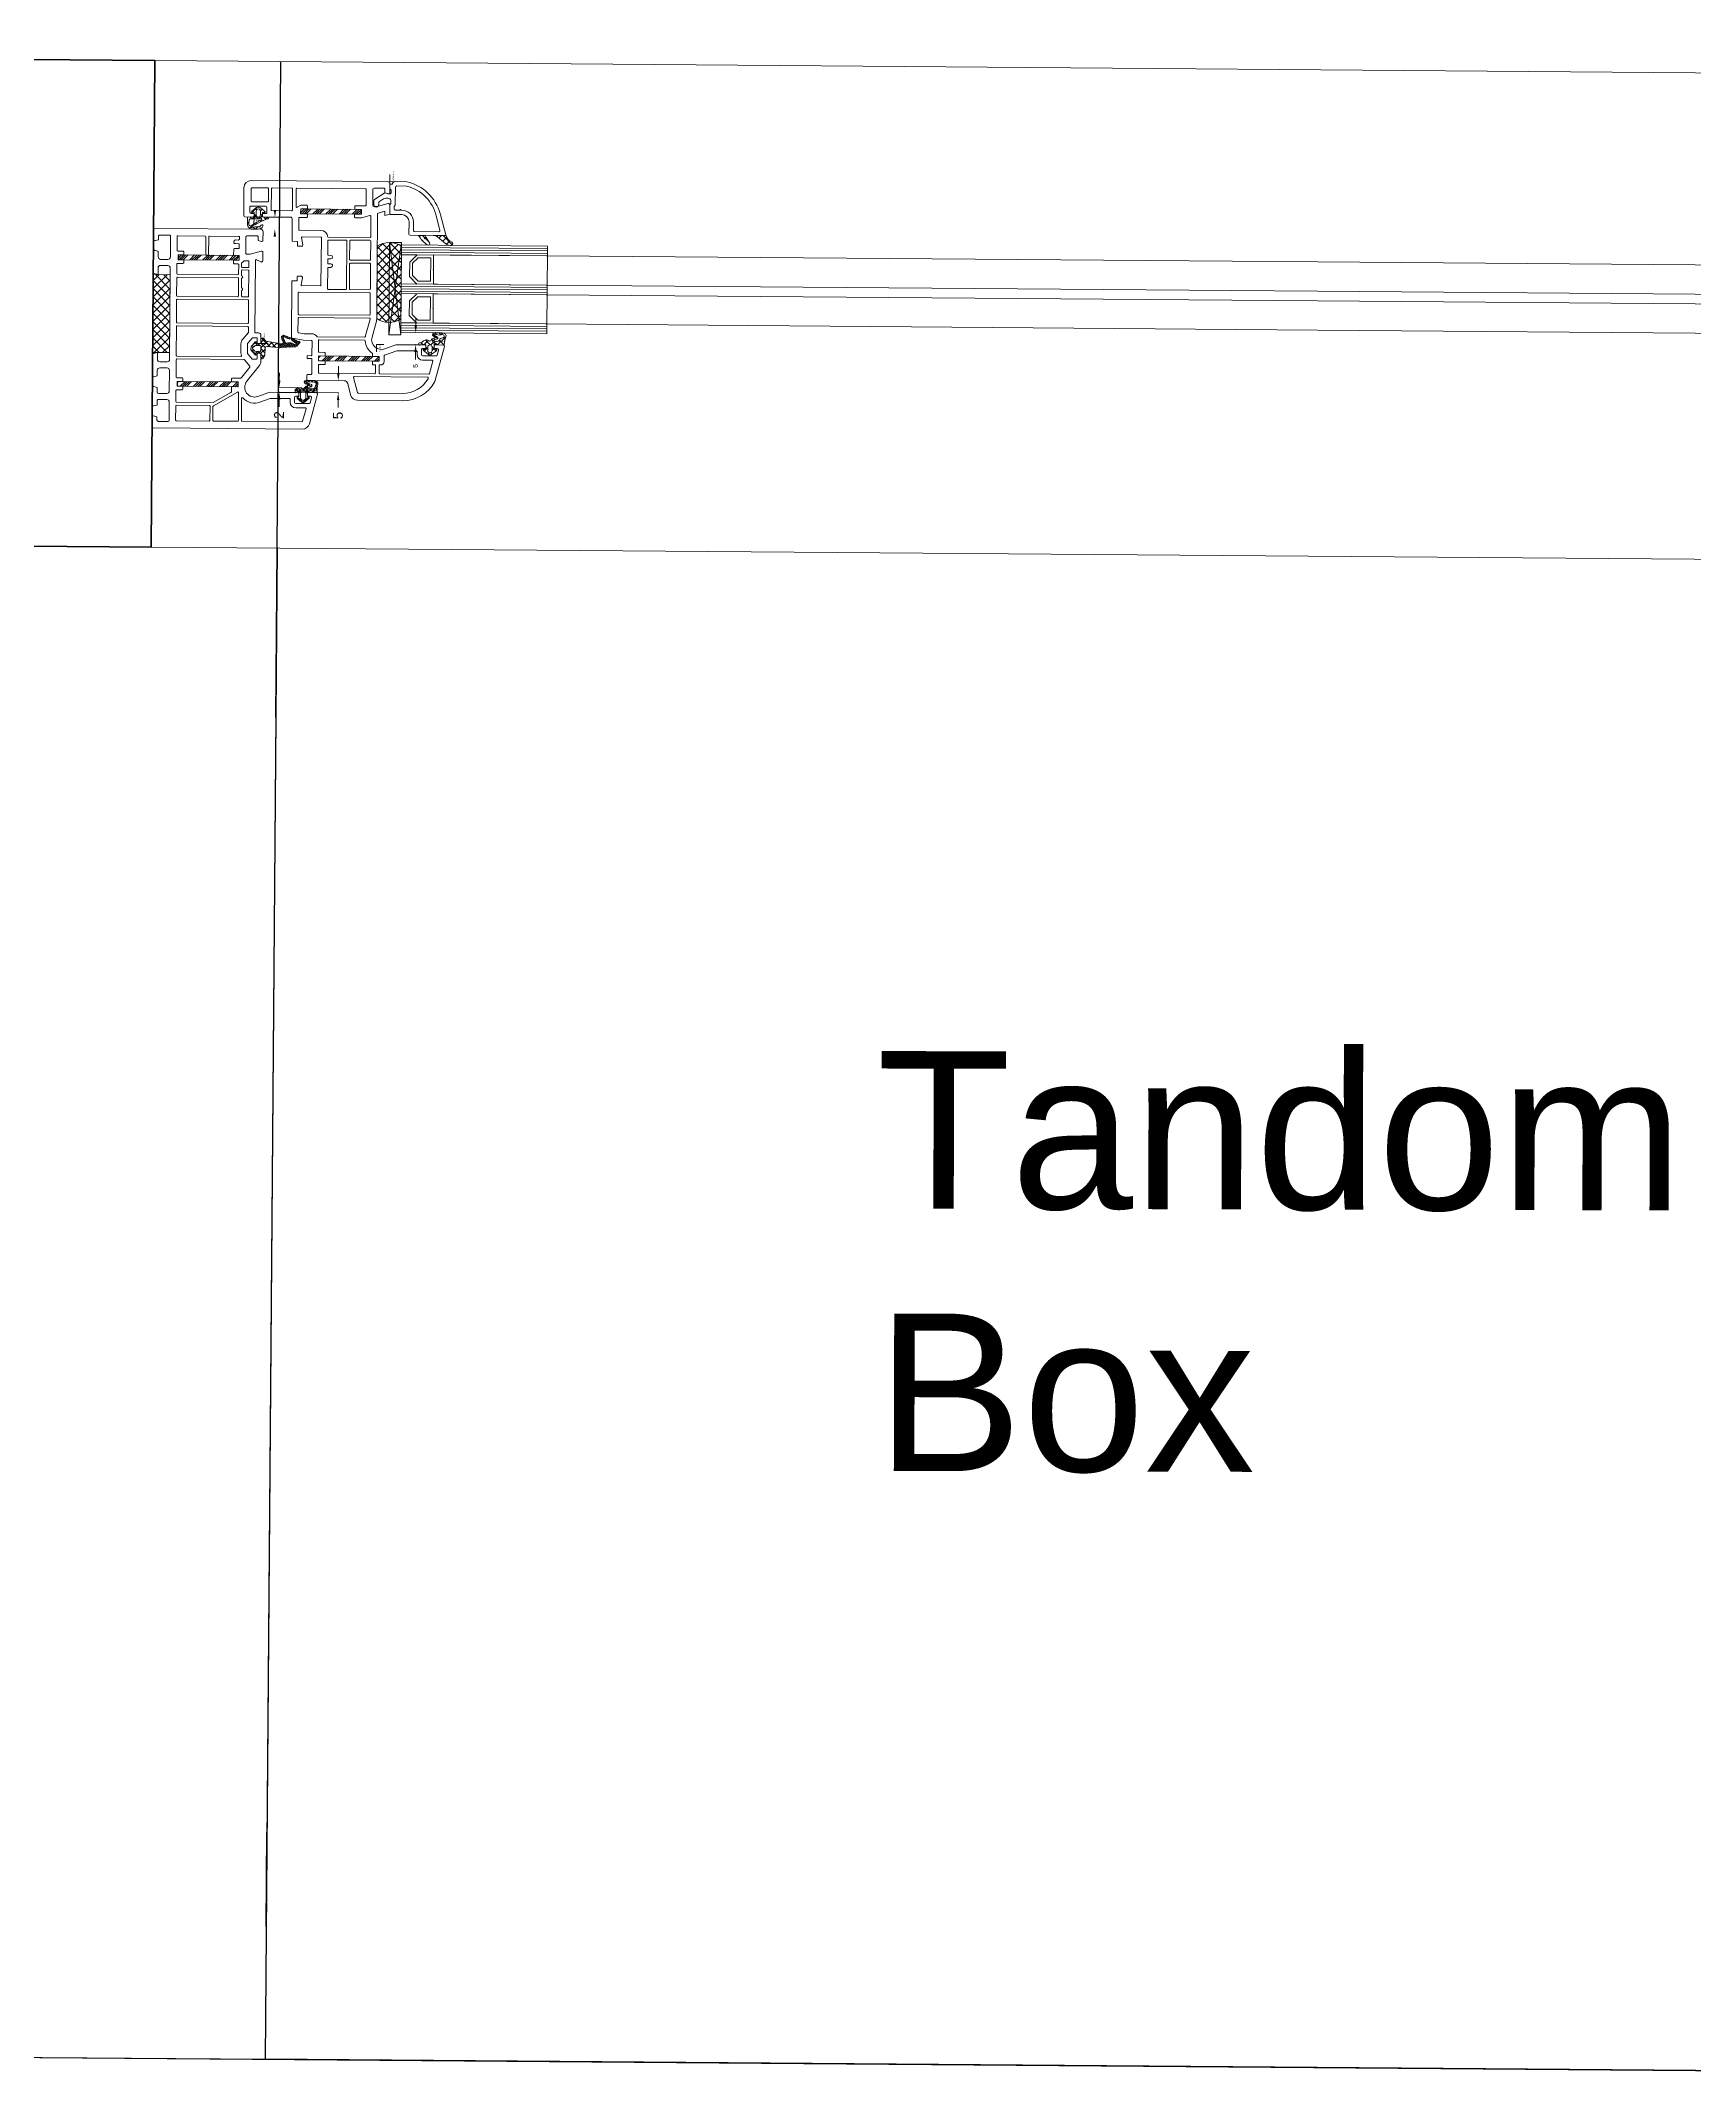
# Model space of a CAD drawing. Header units: millimetres. Extents: x 2258 to 5600, y 711 to 2563.
# Drawn here: x 4648.07 to 4674.33, y 2482.55 to 2514.86 of the extents above; entities that cross this region are included whole.
import ezdxf

# ---------------------------------------------------------------- set-up
doc = ezdxf.new("R2010")
doc.units = ezdxf.units.MM
for name, color, linetype, lineweight in [('FP_A_DOOR_WIN', 140, 'Continuous', 18), ('PQI-A-IN-ELEV-PTRN', 249, 'Continuous', 0), ('PQI-A-WALL', 30, 'Continuous', 50), ('PQI-A-WIN', 140, 'Continuous', 13)]:
    doc.layers.add(name, color=color, linetype=linetype, lineweight=lineweight)
doc.styles.get("Standard").update_dxf_attribs({"font": 'arial.ttf'})
doc.dimstyles.new('SCHUECO', dxfattribs={"dimtxt": 4, "dimasz": 3, "dimexe": 0.18, "dimexo": 0.0625, "dimgap": 2, "dimtad": 0, "dimdec": 0, "dimzin": 0, "dimdsep": 46, "dimtxsty": 'Standard', "dimcen": 0.09, "dimadec": 0, "dimazin": 0, "dimtfac": 1, "dimtdec": 0, "dimtofl": 0, "dimtmove": 0, "dimatfit": 3, "dimfxl": 1, "dimtolj": 1, "dimtzin": 0, "dimarcsym": 0})
pattern_1 = [(135, (-4.5994, -2.0003), (1.41421, 1.41421), []), (45, (-4.5994, -2.0003), (1.41421, -1.41421), [])]

# ---------------------------------------------------------------- blocks, each defined once
blk = doc.blocks.new('*X56')
at = {"color": 0}
for p, q in [((10.3, 18.74), (10.76, 19.2)), ((11.46, 17.2), (13.46, 19.2)), ((12.36, 17.2), (14.36, 19.2)), ((13.25, 17.2), (15.25, 19.2)), ((14.15, 17.2), (16.15, 19.2)), ((16.85, 17.2), (18.85, 19.2)), ((17.74, 17.2), (19.74, 19.2)), ((18.64, 17.2), (20.64, 19.2)), ((19.54, 17.2), (21.54, 19.2)), ((22.23, 17.2), (24.23, 19.2)), ((23.13, 17.2), (25.13, 19.2)), ((24.03, 17.2), (26.03, 19.2)), ((24.93, 17.2), (26.93, 19.2)), ((27.62, 17.2), (29.62, 19.2)), ((28.52, 17.2), (30.52, 19.2)), ((29.42, 17.2), (31.42, 19.2)), ((30.32, 17.2), (32.32, 19.2)), ((33.01, 17.2), (35.01, 19.2)), ((33.91, 17.2), (35.3, 18.59)), ((34.81, 17.2), (35.3, 17.7))]:
    blk.add_line(p, q, dxfattribs=at)
blk = doc.blocks.new('*X57')
at = {"color": 0}
for p, q in [((10.3, 69.93), (11.58, 71.2)), ((10.47, 69.2), (12.47, 71.2)), ((11.37, 69.2), (13.37, 71.2)), ((12.27, 69.2), (14.27, 71.2)), ((14.97, 69.2), (16.97, 71.2)), ((15.86, 69.2), (17.86, 71.2)), ((16.76, 69.2), (18.76, 71.2)), ((17.66, 69.2), (19.66, 71.2)), ((20.35, 69.2), (22.35, 71.2)), ((21.25, 69.2), (23.25, 71.2)), ((22.15, 69.2), (24.15, 71.2)), ((23.05, 69.2), (25.05, 71.2)), ((25.74, 69.2), (27.74, 71.2)), ((26.64, 69.2), (28.64, 71.2)), ((27.54, 69.2), (29.54, 71.2)), ((28.44, 69.2), (30.44, 71.2)), ((31.13, 69.2), (33.13, 71.2)), ((32.03, 69.2), (34.03, 71.2)), ((32.93, 69.2), (34.93, 71.2)), ((33.82, 69.2), (35.3, 70.68))]:
    blk.add_line(p, q, dxfattribs=at)
blk = doc.blocks.new('*X58')
at = {"color": 0}
for p, q in [((0, 57.25), (5.75, 63)), ((0, 60.62), (2.38, 63)), ((0, 53.88), (7, 60.88)), ((7, 53.62), (0, 60.62)), ((7, 56.98), (0.98, 63)), ((7, 60.35), (4.35, 63)), ((0, 50.51), (7, 57.51)), ((7, 50.25), (0, 57.25)), ((0, 47.15), (7, 54.15)), ((7, 46.88), (0, 53.88)), ((0, 43.78), (7, 50.78)), ((7, 43.51), (0, 50.51)), ((0, 40.41), (7, 47.41)), ((7, 40.15), (0, 47.15)), ((0, 37.04), (7, 44.04)), ((7, 36.78), (0, 43.78)), ((0, 33.68), (7, 40.68)), ((7, 33.41), (0, 40.41)), ((6.04, 31), (0, 37.04)), ((2.68, 31), (0, 33.68)), ((0.69, 31), (7, 37.31)), ((4.06, 31), (7, 33.94))]:
    blk.add_line(p, q, dxfattribs=at)
blk = doc.blocks.new('BASEPOINT')
for q in [(0, 3), (2.96, 0)]:
    blk.add_line((0, 0), q)
blk.add_text('Basepoint', height=0.6).set_placement((0.45, 1.17))
blk = doc.blocks.new('PRJ_INSERT_105_59361299829', base_point=(370.06, 296.9))
h = blk.add_hatch()
h.set_pattern_fill('ACAD_ISO07W100', color=256, scale=0.1, angle=45, style=0)
h.set_pattern_definition([(45, (96.3329, -202.4815), (0.3535534, -0.3535534), [0.05, -0.3])])
h.paths.add_polyline_path([(370.26, 307.26), (370.38, 306.97), (371.46, 306.58), (372.42, 306.04), (372.77, 306.03), (372.9, 306.23), (372.03, 308.71), (372.25, 308.82), (372.37, 309.19), (372.25, 309.4), (372.03, 309.51), (371.72, 309.42), (370.4, 311.24), (369.85, 311.44), (369.72, 310.83), (370.12, 310.19), (370.38, 309.49), (370.49, 308.74), (370.45, 307.99)], flags=16)
h.paths.add_polyline_path([(370.59, 306.09), (370.05, 305.76), (369.97, 305.13), (370.16, 304.39), (368.47, 304.19), (368.82, 310.95), (369.17, 311.66), (370.62, 312.9), (370.8, 312.97), (371.03, 312.89), (371.12, 312.65), (370.99, 312.24), (371.11, 311.8), (372.38, 309.76), (372.64, 308.69), (373.59, 306.14), (372.99, 305.35), (372, 305.48), (371.12, 305.97)])
h = blk.add_hatch()
h.set_pattern_fill('ANSI37', color=256, scale=0.5, style=0)
h.set_pattern_definition([(45, (96.3329, -202.4815), (1.122532, -1.122532), []), (315, (96.3329, -202.4815), (-1.122532, -1.122532), [])])
edge = h.paths.add_edge_path()
edge.add_arc((364.21, 297.4), 0.5, 120.89473, 276.9883)
edge.add_line((364.27, 296.91), (365.83, 297.1))
edge.add_line((365.83, 297.1), (366.06, 296.94))
edge.add_line((366.06, 296.94), (366.06, 295.59))
edge.add_line((366.06, 295.59), (365.97, 295.38))
edge.add_line((365.97, 295.38), (365.4, 294.96))
edge.add_line((365.4, 294.96), (365.31, 294.73))
edge.add_line((365.31, 294.73), (365.37, 294.56))
edge.add_line((365.37, 294.56), (365.42, 294.51))
edge.add_line((365.42, 294.51), (367.42, 292.84))
edge.add_line((367.42, 292.84), (368.7, 292.84))
edge.add_line((368.7, 292.84), (370.7, 294.51))
edge.add_line((370.7, 294.51), (370.81, 294.73))
edge.add_line((370.81, 294.73), (370.72, 294.96))
edge.add_line((370.72, 294.96), (370.15, 295.38))
edge.add_line((370.15, 295.38), (370.06, 295.59))
edge.add_line((370.06, 295.59), (370.06, 296.94))
edge.add_line((370.06, 296.94), (370.29, 297.1))
edge.add_line((370.29, 297.1), (371.83, 296.91))
edge.add_arc((371.89, 297.4), 0.5, 263.0117, 406.28452)
edge.add_line((372.24, 297.77), (371.11, 298.85))
edge.add_line((371.11, 298.85), (370.16, 304.39))
edge.add_line((370.16, 304.39), (368.47, 304.19))
edge.add_line((368.47, 304.19), (368.82, 299.14))
edge.add_arc((368.32, 299.1), 0.5, 270, 364.98939, ccw=False)
edge.add_line((368.32, 298.6), (365.33, 298.6))
edge.add_line((365.33, 298.6), (365.17, 298.56))
edge.add_line((365.17, 298.56), (363.96, 297.83))
h.paths.add_polyline_path([(369.26, 296.6), (369.15, 296.84), (368.96, 296.9), (367.16, 296.9), (366.86, 296.6), (366.86, 294.61), (366.97, 294.38), (367.87, 293.5), (368.25, 293.5), (369.15, 294.38), (369.26, 294.61)], flags=16)
for points in [[(370.59, 306.09), (370.05, 305.76), (369.97, 305.13), (370.16, 304.39), (368.47, 304.19), (368.82, 310.95), (369.17, 311.66), (370.62, 312.9), (370.8, 312.97), (371.03, 312.89), (371.12, 312.65), (370.99, 312.24), (371.11, 311.8), (372.38, 309.76), (372.64, 308.69), (373.59, 306.14), (372.99, 305.35), (372, 305.48), (371.12, 305.97)], [(370.26, 307.26), (370.38, 306.97), (371.46, 306.58), (372.42, 306.04), (372.77, 306.03), (372.9, 306.23), (372.03, 308.71), (372.25, 308.82), (372.37, 309.19), (372.25, 309.4), (372.03, 309.51), (371.72, 309.42), (370.4, 311.24), (369.85, 311.44), (369.72, 310.83), (370.12, 310.19), (370.38, 309.49), (370.49, 308.74), (370.45, 307.99)], [(369.26, 296.6), (369.15, 296.84), (368.96, 296.9), (367.16, 296.9), (366.86, 296.6), (366.86, 294.61), (366.97, 294.38), (367.87, 293.5), (368.25, 293.5), (369.15, 294.38), (369.26, 294.61)]]:
    blk.add_lwpolyline(points, close=True)
blk.add_lwpolyline([(363.96, 297.83, 0.81046), (364.27, 296.91), (365.83, 297.1), (366.06, 296.94), (366.06, 295.59), (365.97, 295.38), (365.4, 294.96), (365.31, 294.73), (365.37, 294.56), (365.42, 294.51), (367.42, 292.84), (368.7, 292.84), (370.7, 294.51), (370.81, 294.73), (370.72, 294.96), (370.15, 295.38), (370.06, 295.59), (370.06, 296.94), (370.29, 297.1), (371.83, 296.91, 0.721706), (372.24, 297.77), (371.11, 298.85), (370.16, 304.39), (368.47, 304.19), (368.82, 299.14, -0.439955), (368.32, 298.6), (365.33, 298.6), (365.17, 298.56)], format="xyb", close=True)
blk.add_blockref('BASEPOINT', (370.06, 296.9))
blk = doc.blocks.new('244234EZ')
h = blk.add_hatch()
h.set_pattern_fill('NETZ', color=256, angle=45, style=0)
h.set_pattern_definition([(45, (0.0102, -1.4981), (-0.70711, 0.70711), []), (135, (0.0102, -1.4981), (-0.70711, -0.70711), [])])
h.paths.add_polyline_path([(4.01, 0.7, -0.048353), (4.3, 3.53, 0.331921), (3.85, 4.66, 0.161435), (2.78, 5), (-0.6, 5, 0.831543), (-0.86, 3.65), (0.43, 3.15, -1.190626), (0.5, 2.89), (-0.47, 2.63, 0.129694), (-0.6, 2.55), (-1.2, 1.95, -0.601488), (-2.24, 1.86, 0.254499), (-2.49, 2), (-3.96, 2, 0.198909), (-4.17, 1.91), (-4.99, 1.09, 0.198912), (-5.08, 0.88), (-5.08, 0.7)])
h.paths.add_polyline_path([(-0.19, 1.72, -0.917629), (-0.19, 1.96), (1.57, 2.43, 0.733238), (1.61, 3.38), (-0.32, 4.09, -1), (-0.27, 4.38), (2.71, 4.38, -0.134065), (2.97, 4.31), (3.44, 4.03, -0.355746), (3.62, 3.53), (3.12, 2.18, -0.335324), (2.09, 1.54)], flags=16)
h = blk.add_hatch()
h.set_pattern_fill('NETZ', color=256, scale=2, angle=45, style=0)
h.set_pattern_definition([(45, (0.0102, -1.498), (-1.4142, 1.4142), []), (135, (0.0102, -1.498), (-1.4142, -1.4142), [])])
h.paths.add_polyline_path([(-5.08, 0.7), (-5.08, 0.31, 0.414214), (-4.78, 0.01), (-4.52, 0.01), (-4.09, 0.26, -0.16568), (-3.9, 0.3), (-3.74, 0.27, -0.375721), (-3.48, -0.02), (-3.48, -1.48, -0.27755), (-3.59, -1.66), (-4.08, -1.92, 0.528209), (-4.13, -2.41), (-2.39, -3.89, 0.363958), (-1.11, -3.89), (0.65, -2.41, 0.531978), (0.6, -1.92), (0.11, -1.66, -0.27755), (0, -1.48), (0, 0, -0.453753), (0.34, 0.3), (0.61, 0.26), (1.04, 0.01), (3.71, 0.01, 0.422763), (4.01, 0.32, -0.006466), (4.01, 0.7)])
h.paths.add_polyline_path([(-0.64, -0.12), (-0.64, -2.33, -0.221711), (-0.75, -2.56), (-1.42, -3.12, -0.363936), (-2.06, -3.12), (-2.73, -2.56, -0.221711), (-2.84, -2.33), (-2.84, -0.12, -0.414214), (-2.54, 0.18), (-0.94, 0.18, -0.414436)], flags=16)
blk.add_line((4.01, 0.7), (-5.08, 0.7))
for points in [[(0.6, -1.92), (0.11, -1.66, -0.27755), (0, -1.48), (0, 0, -0.453753), (0.34, 0.3), (0.61, 0.26), (1.04, 0.01), (3.71, 0.01, 0.422763), (4.01, 0.32, -0.054836), (4.3, 3.53, 0.331921), (3.85, 4.66, 0.161435), (2.78, 5), (-0.6, 5, 0.831541), (-0.86, 3.65), (0.43, 3.15, -1.190626), (0.5, 2.89), (-0.47, 2.63, 0.129694), (-0.6, 2.55), (-1.2, 1.95, -0.601488), (-2.24, 1.86, 0.254499), (-2.49, 2), (-3.96, 2, 0.198909), (-4.17, 1.91), (-4.99, 1.09, 0.198912), (-5.08, 0.88), (-5.08, 0.31, 0.414214), (-4.78, 0.01), (-4.52, 0.01), (-4.09, 0.26, -0.16568), (-3.9, 0.3), (-3.74, 0.27, -0.375721), (-3.48, -0.02), (-3.48, -1.48, -0.27755), (-3.59, -1.66), (-4.08, -1.92, 0.531978), (-4.13, -2.41), (-2.39, -3.89, 0.363946), (-1.11, -3.89), (0.65, -2.41, 0.531978)], [(-2.73, -2.56), (-2.06, -3.12, 0.363955), (-1.42, -3.12), (-0.75, -2.56, 0.221711), (-0.64, -2.33), (-0.64, -0.12, 0.413991), (-0.94, 0.18), (-2.54, 0.18, 0.414157), (-2.84, -0.12), (-2.84, -2.33, 0.221711)], [(-0.27, 4.38, 1), (-0.32, 4.09), (1.61, 3.38, -0.733238), (1.57, 2.43), (-0.19, 1.96, 0.917629), (-0.19, 1.72), (2.09, 1.54, 0.335324), (3.12, 2.18), (3.62, 3.53, 0.355746), (3.44, 4.03), (2.97, 4.31, 0.134065), (2.71, 4.38)]]:
    blk.add_lwpolyline(points, format="xyb", close=True)
blk.add_blockref('BASEPOINT', (0, 0))
blk = doc.blocks.new('*D8')
at = {"transparency": 16777216}
for p, q in [((-4.02, 2), (-11.76, 2)), ((-4.84, 0.01), (-11.76, 0.01)), ((-11.58, 5), (-11.58, 8)), ((-11.58, -2.99), (-11.58, -5.99))]:
    blk.add_line(p, q, dxfattribs=at)
for p in [(-11.58, 0.01), (-4.78, 0.01), (-3.96, 2)]:
    blk.add_point(p, dxfattribs=at)
for points in [[(-12.08, 5), (-11.08, 5), (-11.58, 2)], [(-12.08, -2.99), (-11.08, -2.99), (-11.58, 0.01)]]:
    blk.add_solid(points, dxfattribs=at)
at = {"transparency": 16777216, "insert": (-11.58, -9.32), "char_height": 4, "attachment_point": 5, "rotation": 90}
blk.add_mtext('\\A1;2', dxfattribs=at)
blk = doc.blocks.new('*D9')
at = {"transparency": 16777216}
for p, q in [((12.67, 8), (12.67, 11)), ((2.84, 5), (12.85, 5)), ((3.77, 0.01), (12.85, 0.01)), ((12.67, -2.99), (12.67, -5.99))]:
    blk.add_line(p, q, dxfattribs=at)
for p in [(2.78, 5), (3.71, 0.01), (12.67, 0.01)]:
    blk.add_point(p, dxfattribs=at)
for points in [[(12.17, 8), (13.17, 8), (12.67, 5)], [(12.17, -2.99), (13.17, -2.99), (12.67, 0.01)]]:
    blk.add_solid(points, dxfattribs=at)
at = {"transparency": 16777216, "insert": (12.67, -9.32), "char_height": 4, "attachment_point": 5, "rotation": 90}
blk.add_mtext('\\A1;5', dxfattribs=at)
blk = doc.blocks.new('*X59')
at = {"color": 0}
for p, q in [((31.2, -72.68), (31.98, -71.9)), ((32.67, -73.9), (34.67, -71.9)), ((33.57, -73.9), (35.57, -71.9)), ((34.47, -73.9), (36.47, -71.9)), ((35.37, -73.9), (37.37, -71.9)), ((38.06, -73.9), (40.06, -71.9)), ((38.96, -73.9), (40.96, -71.9)), ((39.86, -73.9), (41.86, -71.9)), ((40.75, -73.9), (42.75, -71.9)), ((43.45, -73.9), (45.45, -71.9)), ((44.35, -73.9), (46.35, -71.9)), ((45.24, -73.9), (47.24, -71.9)), ((46.14, -73.9), (48.14, -71.9)), ((48.84, -73.9), (50.84, -71.9)), ((49.73, -73.9), (51.73, -71.9)), ((50.63, -73.9), (52.63, -71.9)), ((51.53, -73.9), (53.53, -71.9)), ((54.22, -73.9), (56.2, -71.93)), ((55.12, -73.9), (56.2, -72.82)), ((56.02, -73.9), (56.2, -73.72))]:
    blk.add_line(p, q, dxfattribs=at)
blk = doc.blocks.new('*X60')
at = {"color": 0}
for p, q in [((23.4, -13.13), (25.03, -11.5)), ((23.92, -13.5), (25.92, -11.5)), ((24.82, -13.5), (26.82, -11.5)), ((25.72, -13.5), (27.72, -11.5)), ((28.41, -13.5), (30.41, -11.5)), ((29.31, -13.5), (31.31, -11.5)), ((30.21, -13.5), (32.21, -11.5)), ((31.11, -13.5), (33.11, -11.5)), ((33.8, -13.5), (35.8, -11.5)), ((34.7, -13.5), (36.7, -11.5)), ((35.6, -13.5), (37.6, -11.5)), ((36.5, -13.5), (38.5, -11.5)), ((39.19, -13.5), (41.19, -11.5)), ((40.09, -13.5), (42.09, -11.5)), ((40.99, -13.5), (42.99, -11.5)), ((41.88, -13.5), (43.88, -11.5)), ((44.58, -13.5), (46.58, -11.5)), ((45.48, -13.5), (47.48, -11.5)), ((46.37, -13.5), (48.37, -11.5)), ((47.27, -13.5), (48.4, -12.37))]:
    blk.add_line(p, q, dxfattribs=at)
blk = doc.blocks.new('*X61')
at = {"color": 0}
for p, q in [((55, -31.09), (61.01, -25.08)), ((65, -29.96), (60.07, -25.03)), ((55, -27.72), (57.27, -25.45)), ((55, -34.45), (63.66, -25.8)), ((65, -36.69), (55, -26.69)), ((55, -37.82), (65, -27.82)), ((65, -40.06), (55, -30.06)), ((55, -41.19), (65, -31.19)), ((65, -43.43), (55, -33.43)), ((65, -33.32), (57.16, -25.48)), ((65, -26.59), (64.84, -26.43)), ((55, -44.56), (65, -34.56)), ((65, -46.79), (55, -36.79)), ((55, -47.93), (65, -37.93)), ((65, -50.16), (55, -40.16)), ((55, -51.29), (65, -41.29)), ((65, -53.53), (55, -43.53)), ((55, -54.66), (65, -44.66)), ((64.67, -56.56), (55, -46.9)), ((56.07, -56.96), (65, -48.03)), ((62.3, -57.56), (55, -50.26)), ((59.19, -57.82), (55, -53.63)), ((58.64, -57.75), (65, -51.4)), ((62.17, -57.59), (65, -54.76))]:
    blk.add_line(p, q, dxfattribs=at)
blk = doc.blocks.new('*D11')
at = {"transparency": 16777216}
for p, q in [((101.68, 53.11), (101.68, 56.11)), ((95.18, 50.11), (101.86, 50.11)), ((99.85, 45.14), (101.86, 45.14)), ((101.68, 42.14), (101.68, 39.14))]:
    blk.add_line(p, q, dxfattribs=at)
for p in [(95.11, 50.11), (99.79, 45.14), (101.68, 50.11)]:
    blk.add_point(p, dxfattribs=at)
for points in [[(101.18, 53.11), (102.18, 53.11), (101.68, 50.11)], [(101.18, 42.14), (102.18, 42.14), (101.68, 45.14)]]:
    blk.add_solid(points, dxfattribs=at)
at = {"transparency": 16777216, "insert": (101.68, 58.77), "char_height": 2, "attachment_point": 5, "rotation": 90}
blk.add_mtext('\\A1;5', dxfattribs=at)
blk = doc.blocks.new('BASIS')
for q in [(0, 3), (3, 0)]:
    blk.add_line((0, 0), q)
blk.add_text('BASIS', height=0.6).set_placement((0.45, 1.17))
blk = doc.blocks.new('GLASDATABASE7')
for p, q in [((-35, 0), (-35, 60)), ((-34, 0), (-34, 60)), ((-33, 0), (-33, 60)), ((-19, 0), (-19, 60)), ((-18, 0), (-18, 60)), ((-17, 0), (-17, 60)), ((-3, 0), (-3, 60)), ((-2, 0), (-2, 60)), ((-1, 0), (-1, 60)), ((1, 0), (-37, -5)), ((1, -5), (-37, 0))]:
    blk.add_line(p, q)
for points in [[(-32, 0), (-32, 60), (-36, 60), (-36, 0)], [(-32, 13.2), (-26.12, 13.2), (-26, 13.1), (-25.88, 13.2), (-20, 13.2), (-20, 60), (-32, 60)], [(-16, 0), (-16, 60), (-20, 60), (-20, 0)], [(-16, 13.2), (-10.12, 13.2), (-10, 13.1), (-9.88, 13.2), (-4, 13.2), (-4, 60), (-16, 60)], [(0, 0), (0, 60), (-4, 60), (-4, 0)], [(-21.2, 12), (-21.2, 6.9), (-23.5, 4.6), (-28.5, 4.6), (-30.8, 6.9), (-30.8, 12)], [(-5.2, 12), (-5.2, 6.9), (-7.5, 4.6), (-12.5, 4.6), (-14.8, 6.9), (-14.8, 12)], [(1, 0), (1, -5), (-37, -5), (-37, 0)], [(-20, 6.4), (-23, 3.4), (-29, 3.4), (-32, 6.4), (-32, 0), (-20, 0)], [(-4, 6.4), (-7, 3.4), (-13, 3.4), (-16, 6.4), (-16, 0), (-4, 0)], [(0, 0), (0, 0)], [(0, 0), (0, 0)]]:
    blk.add_lwpolyline(points, close=True)
blk.add_blockref('BASIS', (5, -10))
blk = doc.blocks.new('*D14')
at = {"transparency": 16777216}
for p, q in [((-7.66, 8), (-7.66, 11)), ((0.3, 5), (-7.84, 5)), ((-6.08, 0), (-7.84, 0)), ((-7.66, -3), (-7.66, -6))]:
    blk.add_line(p, q, dxfattribs=at)
for p in [(0.37, 5), (-7.66, 0), (-6.02, 0)]:
    blk.add_point(p, dxfattribs=at)
for points in [[(-8.16, 8), (-7.16, 8), (-7.66, 5)], [(-8.16, -3), (-7.16, -3), (-7.66, 0)]]:
    blk.add_solid(points, dxfattribs=at)
at = {"transparency": 16777216, "insert": (-7.66, -8.67), "char_height": 2, "attachment_point": 5, "rotation": 90}
blk.add_mtext('\\A1;5', dxfattribs=at)
blk = doc.blocks.new('PRJ_INSERT_100_59361299862', base_point=(0, 0))
h = blk.add_hatch()
h.set_pattern_fill('NETZ', color=256, scale=2, angle=-135, style=0)
h.set_pattern_definition(pattern_1)
edge = h.paths.add_edge_path()
edge.add_arc((-25.3, 25.34), 0.701, 21.51182, 179.95802)
edge.add_line((-26, 25.34), (-26, 25.04))
edge.add_arc((-22.99, 25.05), 3.01, 180.06156, 218.44381)
edge.add_line((-25.35, 23.18), (-22.67, 19.87))
edge.add_arc((-25, 17.98), 3, 0, 39.0439, ccw=False)
edge.add_line((-22, 17.98), (-22, 22.9))
edge.add_arc((-21.8, 22.9), 0.197, 73.53865, 180.28711, ccw=False)
edge.add_arc((-20.78, 27.14), 4.17, 201.73547, 256.53694, ccw=False)
h = blk.add_hatch()
h.set_pattern_fill('NETZ', color=256, scale=2, angle=-135, style=0)
h.set_pattern_definition(pattern_1)
edge = h.paths.add_edge_path()
edge.add_arc((-25.3, 15.93), 0.7, 57.98631, 211.92105, ccw=False)
edge.add_arc((-19.32, 22.23), 8, 225.52181, 250.45668)
edge.add_line((-22, 14.69), (-22, 11.99))
edge.add_arc((-17.19, 21.15), 10.35, 212.72278, 242.29217, ccw=False)
for points in [[(-24.65, 25.59, 0.827612), (-26, 25.34), (-26, 25.04, 0.169058), (-25.35, 23.18), (-22.67, 19.87, -0.172029), (-22, 17.98), (-22, 22.9, -0.502666), (-21.75, 23.09, -0.243781)], [(-3, 0), (-1, 0), (-1, 1, 0.414214), (0, 2), (0, 7, 0.27545), (-12.95, 20.73), (-13.5, 20.88), (-21.75, 23.09, 0.490874), (-22, 22.89), (-22, 8.5, 0.413429), (-21.5, 8), (-16.5, 8, -0.414072), (-13.5, 5), (-13.5, 0.5, 0.414542), (-13, 0), (-9.5, 0), (-9, 0.5), (-7.9, 0.5, -0.339454), (-6.93, -0.24), (-6.83, -0.62, -0.212557), (-7.15, -2.63), (-8.22, -4.27, -0.253968), (-8.64, -4.5), (-9.5, -4.5, 1), (-9.5, -6.5), (-7.79, -6.5, 0.253968), (-7.37, -6.27), (-4.6, -2), (-5.08, -0.21, -0.493145), (-4.54, 0.5), (-3.5, 0.5)], [(-11.43, 4.4), (-11.68, 4.65), (-11.68, 5, 0.414381), (-16.48, 9.8), (-19.97, 9.8, -0.414219), (-20.47, 10.3), (-20.47, 20.24, -0.493144), (-19.85, 20.72), (-13.92, 19.13, -0.280669), (-1.78, 6.8), (-1.78, 2.8, -0.41418), (-2.28, 2.3), (-9.72, 2.3), (-10.22, 1.8), (-11.18, 1.8, -0.414237), (-11.68, 2.3), (-11.68, 4.15)], [(-25.89, 15.56, -0.794971), (-24.93, 16.52, 0.10923), (-22, 14.69), (-22, 11.99, -0.129742)]]:
    blk.add_lwpolyline(points, format="xyb", close=True)
blk.add_blockref('BASEPOINT', (0, 0))
blk = doc.blocks.new('PRJ_INSERT_104_59361299833', base_point=(0, 0))
blk.add_blockref('244234EZ', (0, 0))
for base, p1, p2, picture, middle in [((12.67, 0.01), (2.78, 5), (3.71, 0.01), '*D9', (12.67, -9.32)), ((-11.58, 0.01), (-3.96, 2), (-4.78, 0.01), '*D8', (-11.58, -9.32))]:
    dim = blk.add_linear_dim(base=base, p1=p1, p2=p2, angle=90, dimstyle='SCHUECO')
    dim.commit()
    dim.dimension.update_dxf_attribs({"geometry": picture, "text_midpoint": middle})
blk = doc.blocks.new('PRJ_INSERT_103_59361299855', base_point=(93.09, 45.14))
h = blk.add_hatch()
h.set_pattern_fill('NETZ', color=256, scale=2, angle=45, style=0)
h.set_pattern_definition([(135, (93.0818, 43.6142), (1.4142, 1.4142), []), (45, (93.0818, 43.6142), (1.4142, -1.4142), [])])
edge = h.paths.add_edge_path()
edge.add_arc((96.77, 43.39), 0.2, 180, 285)
edge.add_line((96.82, 43.19), (97.25, 43.31))
edge.add_arc((97.33, 43.02), 0.3, -52.16786, 105, ccw=False)
edge.add_line((97.52, 42.78), (95.57, 41.27))
edge.add_arc((94.83, 42.22), 1.2, 232.23253, 307.83215, ccw=False)
edge.add_line((94.09, 41.27), (92.15, 42.78))
edge.add_arc((92.33, 43.02), 0.3, 75, 232.23253, ccw=False)
edge.add_line((92.41, 43.3), (92.84, 43.19))
edge.add_arc((92.89, 43.38), 0.2, 255, 360)
edge.add_line((93.09, 43.38), (93.09, 44.64))
edge.add_arc((92.59, 44.64), 0.5, 0, 90)
edge.add_line((92.59, 45.14), (90.68, 45.14))
edge.add_arc((90.68, 45.44), 0.3, 180.06269, 270, ccw=False)
edge.add_line((90.38, 45.44), (90.37, 48.11))
edge.add_arc((92.37, 48.11), 2, 90.00922, 180.05238, ccw=False)
edge.add_line((92.37, 50.11), (94.85, 50.11))
edge.add_arc((94.92, 48.12), 1.99, 19.76601, 91.99945, ccw=False)
edge.add_arc((96.41, 48.66), 0.4, -149.67688, 19.45089, ccw=False)
edge.add_arc((94.77, 47.7), 1.5, 30.3152, 93.42948)
edge.add_arc((94.16, 53.69), 4.52, 246.48237, 276.60276, ccw=False)
edge.add_arc((92.23, 49.36), 0.232, 55.76875, 243.16688)
edge.add_arc((108.4, 74.13), 29.81, 236.91798, 246.05199)
edge.add_arc((99.17, 50.54), 4.66, 231.84129, 265.7986)
edge.add_arc((98.81, 45.52), 0.381, -90, 85.7986, ccw=False)
edge.add_line((98.81, 45.14), (98.04, 45.14))
edge.add_arc((98.96, 63.76), 18.64, 264.33072, 267.1608, ccw=False)
edge.add_arc((97.07, 44.71), 0.5, 84.33072, 180)
edge.add_line((96.57, 44.71), (96.57, 43.39))
edge = h.paths.add_edge_path(flags=16)
edge.add_arc((94.83, 44.22), 0.9, 0, 180, ccw=False)
edge.add_line((95.73, 44.22), (95.73, 42.72))
edge.add_arc((94.83, 42.72), 0.9, -180, 0, ccw=False)
edge.add_line((93.93, 42.72), (93.93, 44.22))
edge = h.paths.add_edge_path(flags=16)
edge.add_line((94.22, 47.2), (96.05, 46.23))
edge.add_arc((95.9, 45.91), 0.35, -121.77616, 64.11907, ccw=False)
edge.add_arc((94.66, 43.91), 2, 58.24765, 89.97605)
edge.add_line((94.66, 45.92), (91.65, 45.92))
edge.add_arc((91.65, 46.42), 0.5, 186.28187, 270.00055, ccw=False)
edge.add_line((91.16, 46.36), (90.98, 48))
edge.add_arc((91.66, 48.07), 0.686, 78.55762, 185.82462, ccw=False)
edge.add_line((91.79, 48.74), (94.22, 47.2))
for points in [[(96.57, 43.39, 0.493145), (96.82, 43.19), (97.25, 43.31, -0.818256), (97.52, 42.78), (95.57, 41.27, -0.342375), (94.09, 41.27), (92.15, 42.78, -0.818728), (92.41, 43.3), (92.84, 43.19, 0.493145), (93.09, 43.38), (93.09, 44.64, 0.414214), (92.59, 45.14), (90.68, 45.14, -0.413893), (90.38, 45.44), (90.37, 48.11, -0.414434), (92.37, 50.11), (94.85, 50.11, -0.326046), (96.79, 48.8, -0.909354), (96.07, 48.46, 0.282568), (94.68, 49.2, -0.132187), (92.36, 49.55, 1.066738), (92.12, 49.15, 0.039876), (96.3, 46.88, 0.149261), (98.83, 45.9, -0.963992), (98.81, 45.14), (98.04, 45.14, -0.012349), (97.12, 45.21, 0.443501), (96.57, 44.71)], [(94.22, 47.2), (96.05, 46.23, -1.052816), (95.72, 45.62, 0.139333), (94.66, 45.92), (91.65, 45.92, -0.382456), (91.16, 46.36), (90.98, 48, -0.505503), (91.79, 48.74)], [(93.93, 44.22, -1), (95.73, 44.22), (95.73, 42.72, -1), (93.93, 42.72)]]:
    blk.add_lwpolyline(points, format="xyb", close=True)
blk.add_blockref('BASEPOINT', (93.09, 45.14))
dim = blk.add_linear_dim(base=(101.68, 50.11), p1=(99.79, 45.14), p2=(95.11, 50.11), angle=90, dimstyle='SCHUECO')
dim.commit()
dim.dimension.update_dxf_attribs({"geometry": '*D11', "text_midpoint": (101.68, 58.77)})
blk = doc.blocks.new('PRJ_INSERT_101_59361299859', base_point=(0, 0))
h = blk.add_hatch()
h.set_pattern_fill('NETZ', color=256, scale=2, angle=45, style=0)
h.set_pattern_definition([(45, (-0.0139, -1.5056), (-1.4142, 1.4142), []), (135, (-0.0139, -1.5056), (-1.4142, -1.4142), [])])
edge = h.paths.add_edge_path()
edge.add_line((-0.02, -0.12), (-0.02, -1.75))
edge.add_arc((0.18, -1.75), 0.2, 180.00415, 284.6765)
edge.add_line((0.23, -1.94), (0.67, -1.83))
edge.add_arc((0.74, -2.12), 0.3, -52.53206, 103.31418, ccw=False)
edge.add_line((0.92, -2.36), (-1.03, -3.85))
edge.add_arc((-1.76, -2.9), 1.2, 232.53206, 307.46794, ccw=False)
edge.add_line((-2.5, -3.85), (-4.45, -2.36))
edge.add_arc((-4.26, -2.12), 0.3, 76.68582, 232.53206, ccw=False)
edge.add_line((-4.2, -1.83), (-3.75, -1.95))
edge.add_arc((-3.7, -1.75), 0.2, 255.25997, 359.99586)
edge.add_line((-3.5, -1.75), (-3.5, -0.12))
edge.add_arc((-3.8, -0.12), 0.3, 359.99586, 459.10232)
edge.add_line((-3.85, 0.17), (-4.95, 0))
edge.add_line((-4.95, 0), (-6.02, 0))
edge.add_arc((-6.02, 0.39), 0.395, 90.86449, 270, ccw=False)
edge.add_arc((-6.06, 2.83), 2.05, 270.86449, 313.73396)
edge.add_arc((-3.24, 0.39), 1.7, 47.60407, 145.64616, ccw=False)
edge.add_arc((-1.82, 2.19), 0.599, 243.48474, 336.72568)
edge.add_arc((-0.69, 1.89), 0.577, 101.35652, 174.07658, ccw=False)
edge.add_line((-0.81, 2.46), (0.43, 2.91))
edge.add_arc((0.4, 3.01), 0.1, 286.14967, 418.76662)
edge.add_line((0.46, 3.09), (-0.53, 3.69))
edge.add_arc((0.08, 4.2), 0.799, 94.54711, 219.70134, ccw=False)
edge.add_line((0.02, 5), (3.27, 5))
edge.add_arc((3.19, 2.88), 2.11, 57.02506, 87.73056, ccw=False)
edge.add_arc((3.81, 3.78), 1.02, -14.62012, 58.77515, ccw=False)
edge.add_line((4.8, 3.53), (4.31, 2.03))
edge.add_line((4.31, 2.03), (4.03, 0.25))
edge.add_arc((3.73, 0.3), 0.3, 270, 351.12179, ccw=False)
edge.add_line((3.73, 0), (0.67, 0))
edge.add_arc((0.67, 0.2), 0.2, 218.73029, 270.9054, ccw=False)
edge.add_arc((0.28, -0.12), 0.3, 38.73029, 180.00415)
edge = h.paths.add_edge_path(flags=16)
edge.add_line((-2.66, -0.9), (-2.66, -2.4))
edge.add_arc((-1.76, -2.4), 0.9, 180, 360)
edge.add_line((-0.86, -2.4), (-0.86, -0.9))
edge.add_arc((-1.76, -0.9), 0.9, 360, 540)
edge = h.paths.add_edge_path(flags=16)
edge.add_line((-0.39, 1.29), (1.51, 1.59))
edge.add_arc((1.44, 2.39), 0.8, 275.23692, 330.0179)
edge.add_line((2.13, 1.99), (2.33, 2.34))
edge.add_arc((3.2, 1.84), 1, 105.00126, 149.99691, ccw=False)
edge.add_arc((2.82, 4.78), 1.99, 273.58053, 307.49689)
edge.add_line((4.03, 3.21), (4.12, 3.52))
edge.add_arc((3.71, 3.66), 0.425, 341.10635, 429.11502)
edge.add_line((3.87, 4.06), (3.36, 4.28))
edge.add_arc((3.28, 3.99), 0.299, 74.28982, 111.33128)
edge.add_arc((2.17, 6.94), 2.86, 244.86563, 290.54677, ccw=False)
edge.add_arc((0.8, 4.1), 0.301, 58.03833, 89.68804)
edge.add_line((0.8, 4.4), (-0.04, 4.36))
edge.add_arc((0.03, 4.19), 0.188, 114.01014, 244.92054)
edge.add_line((-0.05, 4.02), (1.32, 3.2))
edge.add_arc((1.12, 2.89), 0.365, -64.05103, 55.94903, ccw=False)
edge.add_line((1.28, 2.57), (-0.55, 1.82))
edge.add_arc((-0.39, 1.58), 0.288, 122.33322, 270.80229)
for points in [[(-2.5, -3.85, 0.339142), (-1.03, -3.85), (0.92, -2.36, 0.808674), (0.67, -1.83), (0.23, -1.94, -0.491369), (-0.02, -1.75), (-0.02, -0.12, -0.708523), (0.51, 0.07, 0.231673), (0.67, 0), (3.73, 0, 0.369523), (4.03, 0.25), (4.31, 2.03), (4.8, 3.53, 0.331664), (4.34, 4.66, 0.134785), (3.27, 5), (0.02, 5, 0.607736), (-0.53, 3.69), (0.46, 3.09, -0.653241), (0.43, 2.91), (-0.81, 2.46, 0.328397), (-1.27, 1.95, -0.43088), (-2.09, 1.65, 0.455948), (-4.64, 1.35, -0.189266), (-6.03, 0.79, 0.992484), (-6.02, 0), (-4.95, 0), (-3.85, 0.17, -0.46157), (-3.5, -0.12), (-3.5, -1.75, -0.491714), (-3.75, -1.95), (-4.2, -1.83, 0.808674), (-4.45, -2.36)], [(-0.39, 1.29), (1.51, 1.59, 0.243686), (2.13, 1.99), (2.33, 2.34, -0.198893), (2.94, 2.8, 0.149078), (4.03, 3.21), (4.12, 3.52, 0.40407), (3.87, 4.06), (3.36, 4.28, 0.163046), (3.17, 4.27, -0.202004), (0.96, 4.36, 0.138983), (0.8, 4.4), (-0.04, 4.36, 0.642669), (-0.05, 4.02), (1.32, 3.2, -0.577351), (1.28, 2.57), (-0.55, 1.82, 0.756768)], [(-2.66, -0.9), (-2.66, -2.4, 1), (-0.86, -2.4), (-0.86, -0.9, 1)]]:
    blk.add_lwpolyline(points, format="xyb", close=True)
blk.add_blockref('BASEPOINT', (0, 0))
dim = blk.add_linear_dim(base=(-7.66, 0), p1=(0.37, 5), p2=(-6.02, 0), angle=90, dimstyle='SCHUECO')
dim.commit()
dim.dimension.update_dxf_attribs({"geometry": '*D14', "text_midpoint": (-7.66, -8.67)})
blk = doc.blocks.new('W6')
at = {"layer": 'FP_A_DOOR_WIN', "ltscale": 1000}
for p, q in [((-478.72, 107), (-838, 107)), ((-478.72, 107), (-161.55, 107)), ((-478.72, 95), (-838, 95)), ((-478.72, 95), (-161.55, 95)), ((-478.72, 91), (-838, 91)), ((-478.72, 91), (-161.55, 91)), ((-478.72, 79), (-838, 79)), ((-478.72, 79), (-161.55, 79))]:
    blk.add_line(p, q, dxfattribs=at)
for points in [[(-42, 81.8, -0.556925), (-42.43, 81.53), (-44.28, 82.45, 0.556533), (-45, 82), (-45, 78.5, 0.496724), (-44.36, 78.02), (-39.8, 79.3), (-38.5, 79.3, -0.414431), (-38, 78.8), (-38, 72.2, -0.414436), (-38.5, 71.7), (-42.5, 71.7, -0.414367), (-43, 72.2), (-43, 73.62), (-44.37, 73.98, 0.492998), (-45, 73.5), (-45, 70, 0.414113), (-44, 69), (-0.5, 69, 0.41391), (0, 69.5), (0, 73.5, 0.492952), (-0.63, 73.98), (-2, 73.62), (-2, 72.2, -0.414436), (-2.5, 71.7), (-6.5, 71.7, -0.414367), (-7, 72.2), (-7, 80.7, -0.414337), (-6, 81.7), (-3, 81.7, -0.414305), (-2, 80.7), (-2, 78.38), (-0.63, 78.02, 0.492951), (0, 78.5), (0, 87.46), (-2, 88), (-2, 85.2, -0.414305), (-3, 84.2), (-6, 84.2, -0.414337), (-7, 85.2), (-7, 122.8, -0.414353), (-6, 123.8), (-3, 123.8, -0.414289), (-2, 122.8), (-2, 120), (0, 120.54), (0, 129.5, 0.492952), (-0.63, 129.98), (-2, 129.62), (-2, 127.3, -0.414312), (-3, 126.3), (-6, 126.3, -0.41433), (-7, 127.3), (-7, 135.8, -0.414337), (-6, 136.8), (-2.5, 136.8, -0.414474), (-2, 136.3), (-2, 134.38), (-0.63, 134.02, 0.492965), (0, 134.5), (0, 141.5, 0.492951), (-0.63, 141.98), (-2, 141.62), (-2, 139.8, -0.414434), (-2.5, 139.3), (-6, 139.3, -0.414337), (-7, 140.3), (-7, 147.8, -0.414099), (-6.5, 148.3), (-2.5, 148.3, -0.414474), (-2, 147.8), (-2, 146.38), (-0.63, 146.02, 0.492957), (0, 146.5), (0, 150.5, 0.413949), (-0.5, 151), (-61.83, 151, 0.339426), (-64.73, 148.78), (-67.98, 136.63, 0.492962), (-67.5, 136), (-64.25, 136, 0.413995), (-63.75, 136.5), (-63.75, 137.5), (-65.03, 137.5, -0.493234), (-65.51, 138.13), (-64.97, 140.13, -0.339569), (-64.49, 140.5), (-59.03, 140.5, -0.414176), (-58.53, 140), (-58.53, 138, -0.414129), (-59.03, 137.5), (-60.25, 137.5), (-60.25, 136.5, 0.414056), (-59.75, 136), (-48.55, 136, 0.090992), (-47.49, 136.2), (-43.42, 137.74, -0.759024), (-38.85, 131.54), (-43.86, 125.12, 0.167343), (-44.5, 123.27), (-44.5, 120.5, 0.414099), (-44, 120), (-43.5, 120, 0.413953), (-43, 120.5), (-43, 122.1, -0.414442), (-42.7, 122.4), (-41.01, 122.4), (-39.07, 120.08, -0.176331), (-39, 119.89), (-39, 116.11, -0.176331), (-39.07, 115.92), (-41.01, 113.6), (-42.7, 113.6, -0.414454), (-43, 113.9), (-43, 115.5, 0.413993), (-43.5, 116), (-44, 116, 0.414059), (-44.5, 115.5), (-44.5, 112.6, 0.41409), (-43.5, 111.6), (-42, 111.6)], [(-62.97, 142.3), (-59.03, 142.3, -0.414183), (-56.73, 140), (-56.73, 138.8, 0.414388), (-56.43, 138.5), (-48.46, 138.5), (-44.31, 140.08, -0.306342), (-37.22, 138.41, 0.683106), (-36.7, 138.61), (-36.7, 147.7, 0.414259), (-37, 148), (-61.6, 148, 0.339457), (-61.89, 147.78), (-63.26, 142.68, 0.492823)], [(-25.3, 148), (-35.2, 148, 0.414029), (-35.5, 147.7), (-35.5, 136.24, 0.577202), (-35.05, 135.98), (-25.15, 141.7, 0.26846), (-25, 141.96), (-25, 147.7, 0.414535)], [(-23.5, 148, 0.414447), (-23.8, 147.7), (-23.8, 141.9, 0.414397), (-23.5, 141.6), (-10, 141.6, 0.414209), (-9.7, 141.9), (-9.7, 147.7, 0.414259), (-10, 148)], [(-92, 62.28, -0.336162), (-92.22, 61.99), (-95, 61.21), (-95, 63), (-96.63, 62.56, 0.33952), (-97, 62.08), (-97, 58.5, 0.496683), (-96.37, 58.02), (-91.8, 59.3), (-90.5, 59.3, -0.414137), (-90, 58.8), (-90, 52.2, -0.414137), (-90.5, 51.7), (-94.5, 51.7, -0.414263), (-95, 52.2), (-95, 53.62), (-96.37, 53.98, 0.493031), (-97, 53.5), (-97, 50, 0.414269), (-96, 49), (-40, 49, 0.41418), (-37, 52), (-37, 63.5, 0.4141), (-37.5, 64), (-40.75, 64, 0.414226), (-41.25, 63.5), (-41.25, 62.5), (-40, 62.5, -0.414099), (-39.5, 62), (-39.5, 60, -0.414353), (-40, 59.5), (-46, 59.5, -0.414201), (-46.5, 60), (-46.5, 62, -0.414225), (-46, 62.5), (-44.75, 62.5), (-44.75, 63.5, 0.414099), (-45.25, 64), (-56.5, 64, -0.414185), (-57, 64.5), (-57, 73.65, 0.414173), (-57.2, 73.85), (-59, 73.85, -0.414836), (-59.2, 74.05), (-59.2, 75.6, 0.414327), (-59.4, 75.8), (-60.9, 75.8, 0.462687), (-61.39, 75.22), (-60.9, 72.23, -0.462996), (-61.1, 72), (-68.8, 72, -0.414368), (-69, 72.2), (-69, 91.8, -0.414453), (-68.8, 92), (-61.1, 92, -0.463083), (-60.9, 91.77), (-61.39, 88.78, 0.462693), (-60.9, 88.2), (-59.4, 88.2, 0.414327), (-59.2, 88.4), (-59.2, 89.95, -0.414836), (-59, 90.15), (-57.2, 90.15, 0.414265), (-57, 90.35), (-57, 113.2, 0.363791), (-57.41, 113.69), (-62, 114.5), (-65.2, 114.5, -0.414387), (-65.5, 114.8), (-65.5, 120.5, -0.414447), (-65.2, 120.8), (-63.8, 120.8, 0.414038), (-63.5, 121.1), (-63.5, 121.7, 0.414045), (-63.8, 122), (-65.2, 122, -0.414387), (-65.5, 122.3), (-65.5, 128.2, -0.414388), (-65.2, 128.5), (-63.8, 128.5, 0.414041), (-63.5, 128.8), (-63.5, 130.7, 0.414045), (-63.8, 131), (-78.85, 131, -0.339444), (-80.3, 132.11), (-81.55, 136.78, 0.339467), (-84.45, 139), (-102.87, 139, 0.278172), (-116.13, 131), (-119.98, 116.63, 0.492995), (-119.5, 116), (-116.25, 116, 0.414097), (-115.75, 116.5), (-115.75, 117.5), (-117.03, 117.5, -0.493238), (-117.51, 118.13), (-116.97, 120.13, -0.339521), (-116.49, 120.5), (-111.03, 120.5, -0.414185), (-110.53, 120), (-110.53, 117.94, -0.414338), (-110.97, 117.5), (-112.25, 117.5), (-112.25, 116.5, 0.414224), (-111.75, 116), (-100.55, 116, 0.090993), (-99.49, 116.2), (-95.42, 117.74, -0.611471), (-90.14, 112.97), (-91.9, 106.38, 0.06546), (-92, 105.61)], [(-113.41, 129.58, 0.492833), (-113.12, 129.2), (-83.01, 129.2, 0.493372), (-82.72, 129.58), (-84.39, 135.78, 0.339454), (-84.68, 136), (-102.87, 136, 0.271046), (-113.33, 129.88)], [(-35.3, 133.8), (-35.3, 131.8), (-32.5, 131.8), (-32.5, 130.6, -0.414535), (-32.8, 130.3), (-36.42, 130.3), (-36.72, 129.88), (-39.97, 125.72, 0.354189), (-39.96, 125.34), (-37.75, 122.71, 0.221513), (-37.52, 122.6), (-10, 122.6, 0.414203), (-9.7, 122.9), (-9.7, 130, 0.414196), (-10, 130.3), (-12.2, 130.3, -0.414029), (-12.5, 130.6), (-12.5, 131.8), (-10.2, 131.8), (-10.2, 133.8), (-12.5, 133.8), (-12.5, 135, -0.41397), (-12.2, 135.3), (-10, 135.3, 0.414203), (-9.7, 135.6), (-9.7, 140.1, 0.414204), (-10, 140.4), (-25, 140.4), (-32.35, 136.16, 0.267494), (-32.5, 135.9), (-32.5, 133.8)], [(-95.2, 120.7), (-95.2, 122.9, -0.414204), (-93.7, 124.4), (-93.2, 124.4), (-93.2, 127.7, 0.414478), (-93.5, 128), (-113.6, 128, 0.339454), (-113.89, 127.78), (-115.26, 122.68, 0.493262), (-114.97, 122.3), (-111.03, 122.3, -0.414186), (-108.73, 120), (-108.73, 118.8, 0.414387), (-108.43, 118.5), (-100.46, 118.5), (-95.39, 120.42, 0.311936)], [(-68.2, 120.9), (-68.2, 122.9), (-71, 122.9), (-71, 124.1, -0.414402), (-70.7, 124.4), (-68.5, 124.4, 0.414486), (-68.2, 124.7), (-68.2, 127.7, 0.414478), (-68.5, 128), (-91.4, 128, 0.414004), (-91.7, 127.7), (-91.7, 124.4), (-90.7, 124.4, -0.414082), (-90.4, 124.1), (-90.4, 122.9), (-93.2, 122.9), (-93.2, 120.9), (-90.4, 120.9), (-90.4, 119.65, -0.237321), (-87.32, 114.48, 0.393466), (-87.02, 114.2), (-68.5, 114.2, 0.414491), (-68.2, 114.5), (-68.2, 119.1, 0.414491), (-68.5, 119.4), (-70.7, 119.4, -0.414397), (-71, 119.7), (-71, 120.9)], [(-39.3, 109.3, 0.414402), (-39, 109), (-10, 109, 0.414215), (-9.7, 109.3), (-9.7, 121.1, 0.414215), (-10, 121.4), (-36.23, 121.4, 0.528873), (-36.51, 120.99, -0.094055), (-36.3, 119.89), (-36.3, 116.11, -0.176325), (-37, 114.18), (-39.3, 111.44)], [(-62.24, 111.8), (-65.2, 111.8, -0.236093), (-67.6, 113), (-87.12, 113, 0.360501), (-87.42, 112.76, -0.018669), (-87.53, 112.27), (-89.32, 105.58, 0.493042), (-89.03, 105.2), (-60, 105.2, 0.414491), (-59.7, 105.5), (-59.7, 111.1, 0.364012), (-59.95, 111.4)], [(-92, 75.53), (-92, 105.35, 0.301246), (-102, 105.35), (-102, 75.53, 0.301246)], [(-60, 104), (-89, 104, 0.414114), (-89.3, 103.7), (-89.3, 95, 0.414123), (-89, 94.7), (-60, 94.7, 0.414487), (-59.7, 95), (-59.7, 103.7, 0.414478)], [(-39, 107.8, 0.414383), (-39.3, 107.5), (-39.3, 98.3, 0.414402), (-39, 98), (-10, 98, 0.414215), (-9.7, 98.3), (-9.7, 107.5, 0.414196), (-10, 107.8)], [(-81, 93.5), (-89, 93.5, 0.414123), (-89.3, 93.2), (-89.3, 82.9, 0.414123), (-89, 82.6), (-81, 82.6, 0.414214), (-80.7, 82.9), (-80.7, 93.2, 0.414214)], [(-72.95, 83, -1), (-72.95, 84.5), (-72, 84.5, 0.414487), (-71.7, 84.8), (-71.7, 93.2, 0.414487), (-72, 93.5), (-79.2, 93.5, 0.414214), (-79.5, 93.2), (-79.5, 73.5, 0.414214), (-79.2, 73.2), (-72, 73.2, 0.414487), (-71.7, 73.5), (-71.7, 79.2, 0.414487), (-72, 79.5), (-72.95, 79.5, -1), (-72.95, 81), (-71.7, 81), (-71.7, 83)], [(-36.3, 93.2), (-36.3, 89.2, 1), (-36.3, 88.2), (-36.3, 86.1, -0.414126), (-36.6, 85.8), (-39, 85.8, -0.414402), (-39.3, 86.1), (-39.3, 96.5, -0.414383), (-39, 96.8), (-36.6, 96.8, -0.414109), (-36.3, 96.5), (-36.3, 94.2, 1)], [(-35.1, 89.3, 0.413985), (-34.8, 89), (-10, 89, 0.414215), (-9.7, 89.3), (-9.7, 96.5, 0.414196), (-10, 96.8), (-34.8, 96.8, 0.413966), (-35.1, 96.5)], [(-36.6, 84.8), (-39, 84.8, 0.414397), (-39.3, 84.5), (-39.3, 82.3, 0.414402), (-39, 82), (-37.3, 82), (-36.3, 83), (-36.3, 84.5, 0.414121)], [(-34.8, 87.8, 0.413966), (-35.1, 87.5), (-35.1, 83.6, 0.414029), (-34.8, 83.3), (-33.3, 83.3, -0.414109), (-33, 83), (-33, 81.8), (-35.3, 81.8), (-35.3, 79.8), (-33, 79.8), (-33, 77.3, -0.414126), (-33.3, 77), (-35, 77, 0.414388), (-35.3, 76.7), (-35.3, 75.3, 0.414402), (-35, 75), (-33.75, 75, -1), (-33.75, 73.5), (-35, 73.5, 0.414388), (-35.3, 73.2), (-35.3, 72.3, 0.414447), (-35, 72), (-23, 72, 0.414259), (-22.7, 72.3), (-22.7, 79.8), (-21.5, 79.8), (-21.5, 72.3, 0.41403), (-21.2, 72), (-10, 72, 0.414259), (-9.7, 72.3), (-9.7, 78, 0.414196), (-10, 78.3), (-12.2, 78.3, -0.414029), (-12.5, 78.6), (-12.5, 79.8), (-10.2, 79.8), (-10.2, 81.8), (-12.5, 81.8), (-12.5, 83, -0.413966), (-12.2, 83.3), (-10, 83.3, 0.414259), (-9.7, 83.6), (-9.7, 87.5, 0.414196), (-10, 87.8)], [(-81, 73.2, 0.414214), (-80.7, 73.5), (-80.7, 81.1, 0.414214), (-81, 81.4), (-89, 81.4, 0.414123), (-89.3, 81.1), (-89.3, 73.5, 0.414123), (-89, 73.2)], [(-60, 69.3), (-68.8, 69.3, -0.394136), (-71.69, 72), (-89, 72, 0.414123), (-89.3, 71.7), (-89.3, 63.35, 0.49308), (-88.92, 63.06), (-85.4, 64), (-82.9, 64, -0.414013), (-82.6, 63.7), (-82.6, 62.5), (-85.4, 62.5), (-85.4, 60.5), (-82.6, 60.5), (-82.6, 59.3, -0.414048), (-82.9, 59), (-87, 59, 0.414051), (-87.3, 58.7), (-87.3, 52.3, 0.41416), (-87, 52), (-58.8, 52, 0.414093), (-58.5, 52.3), (-58.5, 59.58, 0.57716), (-58.95, 59.84), (-60.4, 59), (-62.9, 59, -0.414048), (-63.2, 59.3), (-63.2, 60.5), (-60.4, 60.5), (-60.4, 62.5), (-63.2, 62.5), (-63.2, 63.7, -0.414013), (-62.9, 64), (-60, 64, 0.414478), (-59.7, 64.3), (-59.7, 69, 0.414491)], [(-48.6, 61.3), (-56.7, 61.3, 0.414447), (-57, 61), (-57, 52.3, 0.414436), (-56.7, 52), (-48.6, 52, 0.414436), (-48.3, 52.3), (-48.3, 61, 0.414447)], [(-40.3, 57.7), (-46.8, 57.7, 0.41443), (-47.1, 57.4), (-47.1, 52.3, 0.414525), (-46.8, 52), (-40.3, 52, 0.414093), (-40, 52.3), (-40, 57.4, 0.413996)]]:
    blk.add_lwpolyline(points, format="xyb", close=True, dxfattribs=at)
for points in [[(-35.3, 133.8), (-35.3, 131.8), (-10.3, 131.8), (-10.3, 133.8)], [(-68.2, 120.9), (-68.2, 122.9), (-93.2, 122.9), (-93.2, 120.9)], [(0, 88), (-7, 88), (-7, 120), (0, 120)], [(-35.3, 81.8), (-35.3, 79.8), (-10.3, 79.8), (-10.3, 81.8)], [(-60.4, 62.5), (-85.4, 62.5), (-85.4, 60.5), (-60.4, 60.5)]]:
    blk.add_lwpolyline(points, close=True, dxfattribs=at)
at = {"layer": 'PQI-A-IN-ELEV-PTRN', "ltscale": 1000}
for p, q in [((0, 200), (-1000, 200)), ((0, 0), (-1000, 0))]:
    blk.add_line(p, q, dxfattribs=at)
at = {"layer": 'FP_A_DOOR_WIN', "ltscale": 1000}
for name, p, rotation in [('PRJ_INSERT_104_59361299833', (-63.75, 136), 179.9999999999999), ('*X56', (0, 151), 179.9999999999999), ('GLASDATABASE7', (-102, 111), 89.99999999996041), ('PRJ_INSERT_101_59361299859', (-115.75, 116), 179.9999999999999), ('*X59', (-37, 49), 179.9999999999999), ('*X58', (0, 151), 179.9999999999999), ('*X61', (-37, 49), 179.9999999999999), ('*X57', (0, 151), 179.9999999999999), ('*X60', (-37, 49), 179.9999999999999)]:
    blk.add_blockref(name, p, dxfattribs=dict(at, rotation=rotation))
at = {"layer": 'FP_A_DOOR_WIN', "ltscale": 1000, "yscale": -1}
for name, p, rotation in [('PRJ_INSERT_105_59361299829', (-44.5, 116), 269.9999999999999), ('PRJ_INSERT_103_59361299855', (-41.26, 64), 179.9999999999999), ('PRJ_INSERT_100_59361299862', (-97, 49), 269.9999999999608)]:
    blk.add_blockref(name, p, dxfattribs=dict(at, rotation=rotation))

msp = doc.modelspace()

# ---------------------------------------------------------------- linework, layer by layer
for p, q in [((4651.821, 2506.805), (4651.882, 2514.531)), ((4651.821, 2506.805), (4651.632, 2482.807)), ((4651.8, 2504.114), (4651.821, 2506.805)), ((4651.8, 2504.114), (4651.649, 2484.915)), ((4651.649, 2484.915), (4651.661, 2486.415)), ((4613.634, 2483.106), (4683.892, 2482.553)), ((4613.634, 2483.106), (4651.632, 2482.807)), ((4683.892, 2482.553), (4651.632, 2482.807))]:
    msp.add_line(p, q)
at = {"layer": 'PQI-A-WALL', "color": 0, "lineweight": 35, "ltscale": 100}
msp.add_lwpolyline([(4613.821, 2507.106), (4649.82, 2506.821), (4649.881, 2514.547), (4610.019, 2514.862), (4609.773, 2483.571)], dxfattribs=at)

# ---------------------------------------------------------------- block references
at = {"layer": 'PQI-A-WIN', "xscale": 0.03863196438221001, "yscale": 0.03863196438221001, "zscale": 0.03863196438221001, "rotation": 179.54587057659}
msp.add_blockref('W6', (4649.881, 2514.547), dxfattribs=at)

# ---------------------------------------------------------------- texts
at = {"insert": (4661.346, 2498.818), "char_height": 2.5, "attachment_point": 1, "rotation": 359.8563}
msp.add_mtext_dynamic_manual_height_columns('Tandom Box', width=16.22064, gutter_width=12.5, heights=[9.023], dxfattribs=at)

doc.saveas('drawing.dxf')
